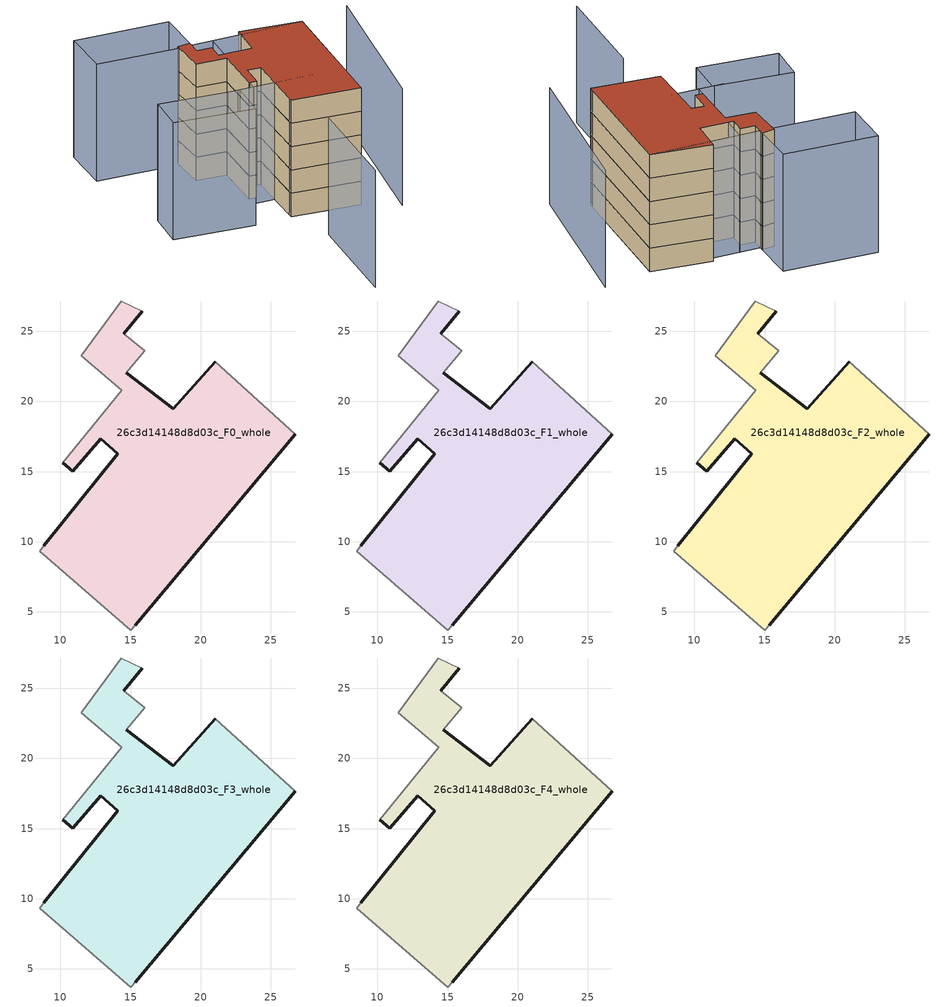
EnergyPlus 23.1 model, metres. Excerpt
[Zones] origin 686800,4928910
26c3d14148d8d03c_F0_whole
 floor ground (EU_floor_Construction): 21.05,22.85 26.77,17.64 15.32,4.04 15.02,3.68 8.51,9.32 8.82,9.7 14.09,16.27 12.88,17.36 10.89,15.04 10.15,15.63 14.38,20.8 11.47,23.26 14.34,27.18 15.82,26.43 14.51,24.83 16,23.62 14.69,22.07 18.06,19.49 z0
 wall outside (EU_wall_Construction): 10.15,15.63 10.89,15.04 12.88,17.36 14.09,16.27 8.82,9.7 / 15.32,4.04 26.77,17.64 / 21.05,22.85 18.06,19.49 14.69,22.07 / 14.51,24.83 15.82,26.43 z0:3
 wall adiabatic (EU_wall_Construction): 8.82,9.7 8.51,9.32 15.02,3.68 15.32,4.04 / 26.77,17.64 21.05,22.85 / 14.69,22.07 16,23.62 14.51,24.83 / 15.82,26.43 14.34,27.18 11.47,23.26 14.38,20.8 10.15,15.63 z0:3
26c3d14148d8d03c_F1_whole
 floor to 26c3d14148d8d03c_F0_whole (EU_floor_Construction): 21.05,22.85 26.77,17.64 15.32,4.04 15.02,3.68 8.51,9.32 8.82,9.7 14.09,16.27 12.88,17.36 10.89,15.04 10.15,15.63 14.38,20.8 11.47,23.26 14.34,27.18 15.82,26.43 14.51,24.83 16,23.62 14.69,22.07 18.06,19.49 z3
 wall outside (EU_wall_Construction): 10.15,15.63 10.89,15.04 12.88,17.36 14.09,16.27 8.82,9.7 / 15.32,4.04 26.77,17.64 / 21.05,22.85 18.06,19.49 14.69,22.07 / 14.51,24.83 15.82,26.43 z3:6
 wall adiabatic (EU_wall_Construction): 8.82,9.7 8.51,9.32 15.02,3.68 15.32,4.04 / 26.77,17.64 21.05,22.85 / 14.69,22.07 16,23.62 14.51,24.83 / 15.82,26.43 14.34,27.18 11.47,23.26 14.38,20.8 10.15,15.63 z3:6
26c3d14148d8d03c_F2_whole
 floor to 26c3d14148d8d03c_F1_whole (EU_floor_Construction): 21.05,22.85 26.77,17.64 15.32,4.04 15.02,3.68 8.51,9.32 8.82,9.7 14.09,16.27 12.88,17.36 10.89,15.04 10.15,15.63 14.38,20.8 11.47,23.26 14.34,27.18 15.82,26.43 14.51,24.83 16,23.62 14.69,22.07 18.06,19.49 z6
 wall outside (EU_wall_Construction): 10.15,15.63 10.89,15.04 12.88,17.36 14.09,16.27 8.82,9.7 / 15.32,4.04 26.77,17.64 / 21.05,22.85 18.06,19.49 14.69,22.07 / 14.51,24.83 15.82,26.43 z6:9
 wall adiabatic (EU_wall_Construction): 8.82,9.7 8.51,9.32 15.02,3.68 15.32,4.04 / 26.77,17.64 21.05,22.85 / 14.69,22.07 16,23.62 14.51,24.83 / 15.82,26.43 14.34,27.18 11.47,23.26 14.38,20.8 10.15,15.63 z6:9
26c3d14148d8d03c_F3_whole
 floor to 26c3d14148d8d03c_F2_whole (EU_floor_Construction): 21.05,22.85 26.77,17.64 15.32,4.04 15.02,3.68 8.51,9.32 8.82,9.7 14.09,16.27 12.88,17.36 10.89,15.04 10.15,15.63 14.38,20.8 11.47,23.26 14.34,27.18 15.82,26.43 14.51,24.83 16,23.62 14.69,22.07 18.06,19.49 z9
 wall outside (EU_wall_Construction): 10.15,15.63 10.89,15.04 12.88,17.36 14.09,16.27 8.82,9.7 / 15.32,4.04 26.77,17.64 / 21.05,22.85 18.06,19.49 14.69,22.07 / 14.51,24.83 15.82,26.43 z9:12
 wall adiabatic (EU_wall_Construction): 8.82,9.7 8.51,9.32 15.02,3.68 15.32,4.04 / 26.77,17.64 21.05,22.85 / 14.69,22.07 16,23.62 14.51,24.83 / 15.82,26.43 14.34,27.18 11.47,23.26 14.38,20.8 10.15,15.63 z9:12
26c3d14148d8d03c_F4_whole
 floor to 26c3d14148d8d03c_F3_whole (EU_floor_Construction): 21.05,22.85 26.77,17.64 15.32,4.04 15.02,3.68 8.51,9.32 8.82,9.7 14.09,16.27 12.88,17.36 10.89,15.04 10.15,15.63 14.38,20.8 11.47,23.26 14.34,27.18 15.82,26.43 14.51,24.83 16,23.62 14.69,22.07 18.06,19.49 z12
 wall outside (EU_wall_Construction): 10.15,15.63 10.89,15.04 12.88,17.36 14.09,16.27 8.82,9.7 / 15.32,4.04 26.77,17.64 / 21.05,22.85 18.06,19.49 14.69,22.07 / 14.51,24.83 15.82,26.43 z12:15
 wall adiabatic (EU_wall_Construction): 8.82,9.7 8.51,9.32 15.02,3.68 15.32,4.04 / 26.77,17.64 21.05,22.85 / 14.69,22.07 16,23.62 14.51,24.83 / 15.82,26.43 14.34,27.18 11.47,23.26 14.38,20.8 10.15,15.63 z12:15
 roof outside (EU_roof_Construction): 15.32,4.04 26.77,17.64 21.05,22.85 18.06,19.49 14.69,22.07 16,23.62 14.51,24.83 15.82,26.43 14.34,27.18 11.47,23.26 14.38,20.8 10.15,15.63 10.89,15.04 12.88,17.36 14.09,16.27 8.82,9.7 8.51,9.32 15.02,3.68 z15
shading: 6.84,16.59 18.27,8 / 6.49,3.31 -2.73,-7.62 / 17.07,-0.58 32.66,14.95 / 26.77,17.64 15.44,25.92 / 17.61,24.41 9.28,14.59 / 15.37,25.86 6,33.26 / 6,33.26 10.11,38.46 / 10.11,38.46 19.48,31.06 / 19.48,31.06 15.37,25.86 / -2.97,18.49 0.38,22.34 / 0.38,22.34 7.98,15.7 / 7.98,15.7 4.63,11.86 / 4.63,11.86 -2.97,18.49 z0:15
[Building]
EU S2 Campaign: North Axis=0; Terrain=City; Solar Distribution=FullExterior
[Site:Location]
Bologna: Latitude=44.5; Longitude=11.25; Time Zone=1; Elevation=37
[SizingPeriod:WeatherFileDays]
AnnualSizingPeriod: Begin Month=1; Begin Day of Month=1; End Month=12; End Day of Month=31; Day of Week for Start Day=Monday; Use Weather File Daylight Saving Period=No; Use Weather File Rain and Snow Indicators=No
[MATERIAL]
EU_InternalMass_Material: Roughness=MediumRough; Thickness=0.1; Conductivity=1; Density=1800; Specific Heat=900; Thermal Absorptance=0.9; Solar Absorptance=0.7; Visible Absorptance=0.7
[MATERIAL:NOMASS] Roughness=MediumRough; Thermal Absorptance=0.9; Solar Absorptance=0.7; Visible Absorptance=0.7
Name | Thermal Resistance
EU_wall_NoMass | 0.905828
EU_roof_NoMass | 0.37593
EU_floor_NoMass | 0.67114
[CONSTRUCTION]
EU_wall_Construction: EU_wall_NoMass
EU_roof_Construction: EU_roof_NoMass
EU_floor_Construction: EU_floor_NoMass
EU_InternalMass_Construction: EU_InternalMass_Material
[ZONE] Type=1; Multiplier=1; Ceiling Height=autocalculate; Floor Area=autocalculate; Part of Total Floor Area=Yes
Name | Volume
26c3d14148d8d03c_F0_whole | 559.604
26c3d14148d8d03c_F1_whole; 26c3d14148d8d03c_F2_whole; 26c3d14148d8d03c_F3_whole; 26c3d14148d8d03c_F4_whole | 559.605
[INTERNALMASS] Construction=EU_InternalMass_Construction; Surface Area=186.535
Name | Zone or ZoneList
26c3d14148d8d03c_F0_whole_EU_InternalMass | 26c3d14148d8d03c_F0_whole
26c3d14148d8d03c_F1_whole_EU_InternalMass | 26c3d14148d8d03c_F1_whole
26c3d14148d8d03c_F2_whole_EU_InternalMass | 26c3d14148d8d03c_F2_whole
26c3d14148d8d03c_F3_whole_EU_InternalMass | 26c3d14148d8d03c_F3_whole
26c3d14148d8d03c_F4_whole_EU_InternalMass | 26c3d14148d8d03c_F4_whole
[OTHEREQUIPMENT] Fuel Type=Electricity; Design Level Calculation Method=Watts/Area; Power per Zone Floor Area=1; Fraction Latent=0; Fraction Radiant=0; Fraction Lost=0; Carbon Dioxide Generation Rate=0; EndUse Subcategory=EU_Step8_InternalGains
Name | Zone or ZoneList or Space or SpaceList | Schedule
EU_Step8_InternalGain_26c3d14148d8d03c_F0_whole_f000 | 26c3d14148d8d03c_F0_whole | EU_Step8_GainSchedule_26c3d14148d8d03c_F0_whole_f000
EU_Step8_InternalGain_26c3d14148d8d03c_F1_whole_f000 | 26c3d14148d8d03c_F1_whole | EU_Step8_GainSchedule_26c3d14148d8d03c_F1_whole_f000
EU_Step8_InternalGain_26c3d14148d8d03c_F2_whole_f000 | 26c3d14148d8d03c_F2_whole | EU_Step8_GainSchedule_26c3d14148d8d03c_F2_whole_f000
EU_Step8_InternalGain_26c3d14148d8d03c_F3_whole_f000 | 26c3d14148d8d03c_F3_whole | EU_Step8_GainSchedule_26c3d14148d8d03c_F3_whole_f000
EU_Step8_InternalGain_26c3d14148d8d03c_F4_whole_f000 | 26c3d14148d8d03c_F4_whole | EU_Step8_GainSchedule_26c3d14148d8d03c_F4_whole_f000
[ZONEVENTILATION:DESIGNFLOWRATE] Schedule=EU_AlwaysOn; Design Flow Rate Calculation Method=AirChanges/Hour; Air Changes per Hour=0.73129; Ventilation Type=Natural; Fan Pressure Rise=0; Fan Total Efficiency=1; Constant Term Coefficient=1; Temperature Term Coefficient=0; Velocity Term Coefficient=0; Velocity Squared Term Coefficient=0; Minimum Indoor Temperature=-100; Maximum Indoor Temperature=100; Delta Temperature=-100; Minimum Outdoor Temperature=-100; Maximum Outdoor Temperature=100; Maximum Wind Speed=40
Name | Zone or ZoneList or Space or SpaceList
EU_ConstantAir_26c3d14148d8d03c_F0_whole | 26c3d14148d8d03c_F0_whole
EU_ConstantAir_26c3d14148d8d03c_F1_whole | 26c3d14148d8d03c_F1_whole
EU_ConstantAir_26c3d14148d8d03c_F2_whole | 26c3d14148d8d03c_F2_whole
EU_ConstantAir_26c3d14148d8d03c_F3_whole | 26c3d14148d8d03c_F3_whole
EU_ConstantAir_26c3d14148d8d03c_F4_whole | 26c3d14148d8d03c_F4_whole
[HVACTEMPLATE:THERMOSTAT] Constant Heating Setpoint=20; Constant Cooling Setpoint=50
EU_HeatOnly_26c3d14148d8d03c_F0_whole; EU_HeatOnly_26c3d14148d8d03c_F1_whole; EU_HeatOnly_26c3d14148d8d03c_F2_whole; EU_HeatOnly_26c3d14148d8d03c_F3_whole; EU_HeatOnly_26c3d14148d8d03c_F4_whole
[HVACTEMPLATE:ZONE:IDEALLOADSAIRSYSTEM] System Availability Schedule=EU_AlwaysOn; Maximum Heating Supply Air Temperature=50; Minimum Cooling Supply Air Temperature=13; Maximum Heating Supply Air Humidity Ratio=0.0156; Minimum Cooling Supply Air Humidity Ratio=0.0077; Heating Limit=NoLimit; Cooling Limit=NoLimit; Heating Availability Schedule=EU_AlwaysOn; Cooling Availability Schedule=EU_CoolingOff; Dehumidification Control Type=ConstantSensibleHeatRatio; Cooling Sensible Heat Ratio=0.7; Dehumidification Setpoint=60; Humidification Control Type=None; Humidification Setpoint=30; Outdoor Air Method=None; Outdoor Air Flow Rate per Person=0.00944; Outdoor Air Flow Rate per Zone Floor Area=0; Outdoor Air Flow Rate per Zone=0; Demand Controlled Ventilation Type=None; Outdoor Air Economizer Type=NoEconomizer; Heat Recovery Type=None; Sensible Heat Recovery Effectiveness=0.7; Latent Heat Recovery Effectiveness=0.65
Name | Template Thermostat
26c3d14148d8d03c_F0_whole | EU_HeatOnly_26c3d14148d8d03c_F0_whole
26c3d14148d8d03c_F1_whole | EU_HeatOnly_26c3d14148d8d03c_F1_whole
26c3d14148d8d03c_F2_whole | EU_HeatOnly_26c3d14148d8d03c_F2_whole
26c3d14148d8d03c_F3_whole | EU_HeatOnly_26c3d14148d8d03c_F3_whole
26c3d14148d8d03c_F4_whole | EU_HeatOnly_26c3d14148d8d03c_F4_whole
[SIZING:ZONE] Zone Cooling Design Supply Air Temperature Input Method=SupplyAirTemperature; Zone Cooling Design Supply Air Temperature=13; Zone Heating Design Supply Air Temperature Input Method=SupplyAirTemperature; Zone Heating Design Supply Air Temperature=50; Zone Cooling Design Supply Air Humidity Ratio=0.008; Zone Heating Design Supply Air Humidity Ratio=0.008; Cooling Design Air Flow Method=DesignDay; Cooling Design Air Flow Rate=0; Cooling Minimum Air Flow per Zone Floor Area=0.000762; Cooling Minimum Air Flow=0; Cooling Minimum Air Flow Fraction=0.2; Heating Design Air Flow Method=DesignDay; Heating Design Air Flow Rate=0; Heating Maximum Air Flow per Zone Floor Area=0.002032; Heating Maximum Air Flow=0.141576; Heating Maximum Air Flow Fraction=0.3; Account for Dedicated Outdoor Air System=No; Dedicated Outdoor Air System Control Strategy=NeutralSupplyAir; Dedicated Outdoor Air Low Setpoint Temperature for Design=autosize; Dedicated Outdoor Air High Setpoint Temperature for Design=autosize; Zone Load Sizing Method=Sensible Load Only No Latent Load; Zone Latent Cooling Design Supply Air Humidity Ratio Input Method=HumidityRatioDifference; Zone Cooling Design Supply Air Humidity Ratio Difference=0.005; Zone Latent Heating Design Supply Air Humidity Ratio Input Method=HumidityRatioDifference; Zone Humidification Design Supply Air Humidity Ratio Difference=0.005
26c3d14148d8d03c_F0_whole; 26c3d14148d8d03c_F1_whole; 26c3d14148d8d03c_F2_whole; 26c3d14148d8d03c_F3_whole; 26c3d14148d8d03c_F4_whole
[SCHEDULE:CONSTANT]
Name | Hourly Value
EU_AlwaysOn | 1
EU_CoolingOff | 0
[SCHEDULE:FILE] Column Number=1; Rows to Skip at Top=0; Number of Hours of Data=8760; Column Separator=Comma; Interpolate to Timestep=No; Minutes per Item=60; Adjust Schedule for Daylight Savings=Yes
Name | File
EU_Step8_GainSchedule_26c3d14148d8d03c_F0_whole_f000 | ../../schedules/26c3d14148d8d03c/26c3d14148d8d03c_F0_whole_f000_gain.csv
EU_Step8_GainSchedule_26c3d14148d8d03c_F1_whole_f000 | ../../schedules/26c3d14148d8d03c/26c3d14148d8d03c_F1_whole_f000_gain.csv
EU_Step8_GainSchedule_26c3d14148d8d03c_F2_whole_f000 | ../../schedules/26c3d14148d8d03c/26c3d14148d8d03c_F2_whole_f000_gain.csv
EU_Step8_GainSchedule_26c3d14148d8d03c_F3_whole_f000 | ../../schedules/26c3d14148d8d03c/26c3d14148d8d03c_F3_whole_f000_gain.csv
EU_Step8_GainSchedule_26c3d14148d8d03c_F4_whole_f000 | ../../schedules/26c3d14148d8d03c/26c3d14148d8d03c_F4_whole_f000_gain.csv
